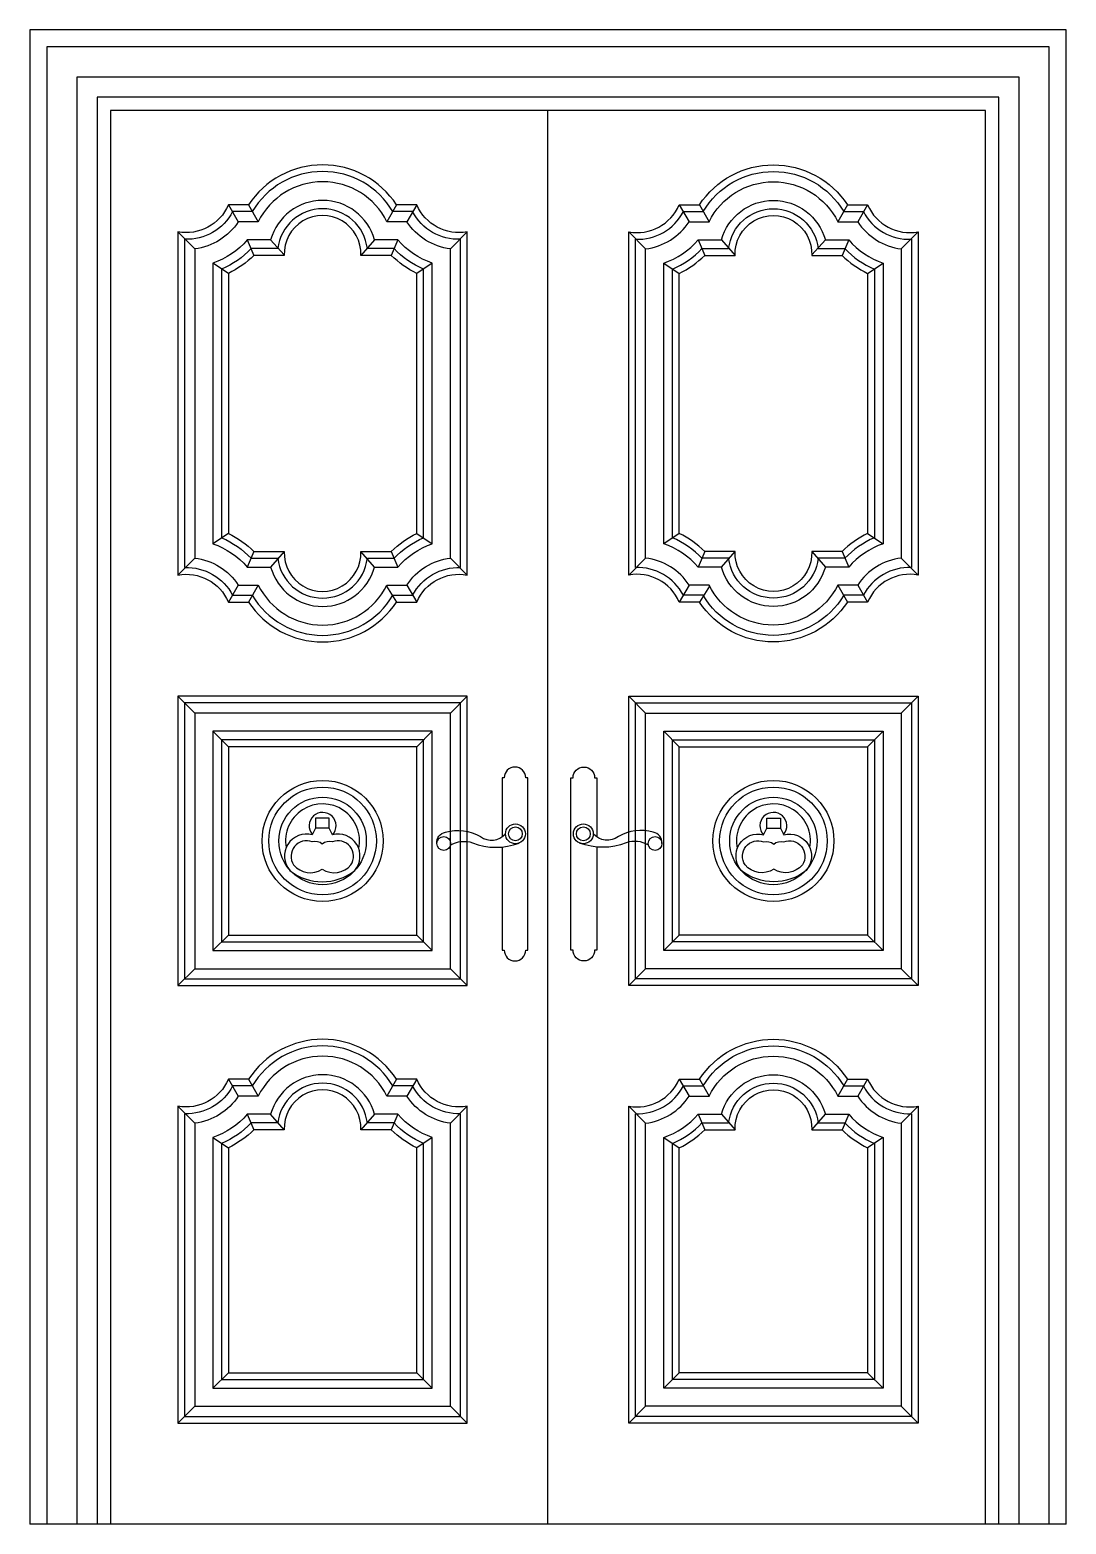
# Model space of a CAD drawing. Header units: metres. Extents: x 0 to 1540, y 0 to 2220.
import ezdxf

# ---------------------------------------------------------------- set-up
doc = ezdxf.new("R2010")
doc.units = ezdxf.units.M
for name, color, linetype in [('1', 3, 'Continuous'), ('2', 2, 'Continuous'), ('3', 3, 'Continuous'), ('4', 4, 'Continuous'), ('7', 7, 'Continuous')]:
    doc.layers.add(name, color=color, linetype=linetype)

msp = doc.modelspace()

# ---------------------------------------------------------------- linework, layer by layer
at = {"layer": '1'}
for centre in [(721.6, 1025.57), (822.51, 1025.57)]:
    msp.add_circle(centre, 10.24, dxfattribs=at)
at = {"layer": '2'}
msp.add_line((1540, 0), (0, 0), dxfattribs=at)
at = {"layer": '3'}
for p, q in [((295, 1960), (309.77, 1935)), ((325, 1960), (339.36, 1935)), ((545, 1960), (530.64, 1935)), ((575, 1960), (560.23, 1935)), ((965, 1960), (979.77, 1935)), ((995, 1960), (1009.36, 1935)), ((1215, 1960), (1200.64, 1935)), ((1245, 1960), (1230.23, 1935)), ((220, 1920), (245, 1894.63)), ((650, 1920), (625, 1894.63)), ((890, 1920), (915, 1894.63)), ((1320, 1920), (1295, 1894.63)), ((323.05, 1908), (332.99, 1885)), ((378.03, 1885.91), (357.81, 1908)), ((512.19, 1908), (491.94, 1885)), ((546.95, 1908), (537.01, 1885)), ((993.05, 1908), (1002.99, 1885)), ((1027.81, 1908), (1048.06, 1885)), ((1161.97, 1885.91), (1182.19, 1908)), ((1216.95, 1908), (1207.01, 1885)), ((295, 1858.13), (272, 1873.45)), ((598, 1873.45), (575, 1858.13)), ((942, 1873.45), (965, 1858.13)), ((1245, 1858.13), (1268, 1873.45)), ((295, 1471.87), (272, 1456.55)), ((575, 1471.87), (598, 1456.55)), ((965, 1471.87), (942, 1456.55)), ((1245, 1471.87), (1268, 1456.55)), ((332.99, 1445), (323.05, 1422)), ((378.06, 1445), (357.81, 1422)), ((512.19, 1422), (491.94, 1445)), ((537.01, 1445), (546.95, 1422)), ((1002.99, 1445), (993.05, 1422)), ((1027.81, 1422), (1048.06, 1445)), ((1161.94, 1445), (1182.19, 1422)), ((1207.01, 1445), (1216.95, 1422)), ((245, 1435.37), (220, 1410)), ((625, 1435.37), (650, 1410)), ((915, 1435.37), (890, 1410)), ((1295, 1435.37), (1320, 1410)), ((309.77, 1395), (295, 1370)), ((339.36, 1395), (325, 1370)), ((529.88, 1393.51), (545, 1370)), ((560.23, 1395), (575, 1370)), ((979.77, 1395), (965, 1370)), ((1010.12, 1393.51), (995, 1370)), ((1200.64, 1395), (1215, 1370)), ((1230.23, 1395), (1245, 1370)), ((245, 1205), (220, 1230)), ((625, 1205), (650, 1230)), ((915, 1205), (890, 1230)), ((1295, 1205), (1320, 1230)), ((295, 1155), (272, 1178)), ((575, 1155), (598, 1178)), ((965, 1155), (942, 1178)), ((1245, 1155), (1268, 1178)), ((295, 875), (272, 852)), ((575, 875), (598, 852)), ((965, 875), (942, 852)), ((1245, 875), (1268, 852)), ((245, 825), (220, 800)), ((625, 825), (650, 800)), ((915, 825), (890, 800)), ((1295, 825), (1320, 800)), ((295, 660.95), (309.77, 635.95)), ((325, 660.95), (339.36, 635.95)), ((545, 660.95), (530.64, 635.95)), ((575, 660.95), (560.23, 635.95)), ((965, 660.95), (979.77, 635.95)), ((995, 660.95), (1009.36, 635.95)), ((1215, 660.95), (1200.64, 635.95)), ((1245, 660.95), (1230.23, 635.95)), ((220, 620.95), (245, 595.58)), ((323.05, 608.95), (332.99, 585.95)), ((378.06, 585.95), (357.81, 608.95)), ((512.19, 608.95), (491.94, 585.95)), ((546.95, 608.95), (537.01, 585.95)), ((650, 620.95), (625, 595.58)), ((890, 620.95), (915, 595.58)), ((993.05, 608.95), (1002.99, 585.95)), ((1027.81, 608.95), (1048.06, 585.95)), ((1161.94, 585.95), (1182.19, 608.95)), ((1216.95, 608.95), (1207.01, 585.95)), ((1320, 620.95), (1295, 595.58)), ((272, 574.4), (295, 559.08)), ((598, 574.4), (575, 559.08)), ((942, 574.4), (965, 559.08)), ((1268, 574.4), (1245, 559.08)), ((295, 225), (272, 202)), ((598, 202), (575, 225)), ((942, 202), (965, 225)), ((1245, 225), (1268, 202)), ((245, 175), (220, 150)), ((650, 150), (625, 175)), ((890, 150), (915, 175)), ((1295, 175), (1320, 150))]:
    msp.add_line(p, q, dxfattribs=at)
for points in [[(1515, 0), (1515, 2195), (25, 2195), (25, 0)], [(1470, 0), (1470, 2150), (70, 2150), (70, 0)], [(1440, 0), (1440, 2120), (100, 2120), (100, 0)]]:
    msp.add_lwpolyline(points, dxfattribs=at)
for points in [[(539.49, 1380), (568.71, 1380, -0.29), (640, 1421.15), (640, 1908.85, -0.29), (568.71, 1950), (539.49, 1950, 0.57), (330.51, 1950), (301.29, 1950, -0.29), (230, 1908.85), (230, 1421.15, -0.29), (301.29, 1380), (330.51, 1380, 0.57)], [(1000.51, 1380), (971.29, 1380, 0.29), (900, 1421.15), (900, 1908.85, 0.29), (971.29, 1950), (1000.51, 1950, -0.57), (1209.49, 1950), (1238.71, 1950, 0.29), (1310, 1908.85), (1310, 1421.15, 0.29), (1238.71, 1380), (1209.49, 1380, -0.57)], [(501.51, 1435), (541.2, 1435, -0.1), (585, 1465.44), (585, 1864.56, -0.1), (541.2, 1895), (501.51, 1895, 0.89), (368.49, 1895), (328.8, 1895, -0.1), (285, 1864.56), (285, 1465.44, -0.1), (328.8, 1435), (368.49, 1435, 0.89)], [(1038.49, 1435), (998.8, 1435, 0.1), (955, 1465.44), (955, 1864.56, 0.1), (998.8, 1895), (1038.49, 1895, -0.89), (1171.51, 1895), (1211.2, 1895, 0.1), (1255, 1864.56), (1255, 1465.44, 0.1), (1211.2, 1435), (1171.51, 1435, -0.89)], [(230, 609.8), (230, 160), (640, 160), (640, 609.8, -0.29), (568.71, 650.95), (539.49, 650.95, 0.57), (330.51, 650.95), (301.29, 650.95, -0.29)], [(1310, 609.8), (1310, 160), (900, 160), (900, 609.8, 0.29), (971.29, 650.95), (1000.51, 650.95, -0.57), (1209.49, 650.95), (1238.71, 650.95, 0.29)], [(285, 565.51), (285, 215), (585, 215), (585, 565.51, -0.1), (541.2, 595.95), (501.51, 595.95, 0.89), (368.49, 595.95), (328.8, 595.95, -0.1)], [(1255, 565.51), (1255, 215), (955, 215), (955, 565.51, 0.1), (998.8, 595.95), (1038.49, 595.95, -0.89), (1171.51, 595.95), (1211.2, 595.95, 0.1)]]:
    msp.add_lwpolyline(points, format="xyb", close=True, dxfattribs=at)
for points in [[(230, 810), (640, 810), (640, 1220), (230, 1220)], [(1310, 810), (900, 810), (900, 1220), (1310, 1220)], [(285, 865), (585, 865), (585, 1165), (285, 1165)], [(1255, 865), (955, 865), (955, 1165), (1255, 1165)]]:
    msp.add_lwpolyline(points, close=True, dxfattribs=at)
for centre, radius in [((435, 1015), 90), ((435, 1015), 80), ((1105, 1015), 90), ((1105, 1015), 80), ((435, 1015), 65), ((1105, 1015), 65)]:
    msp.add_circle(centre, radius, dxfattribs=at)
for centre, start, end in [((435, 1015), 348.01, 190.31), ((1105, 1015), 349.69, 191.99)]:
    msp.add_arc(centre, 55, start, end, dxfattribs=at)
at = {"layer": '4'}
for points in [[(1540, 0), (1540, 2220), (0, 2220), (0, 0)], [(1420, 0), (1420, 2100), (120, 2100), (120, 0)]]:
    msp.add_lwpolyline(points, dxfattribs=at)
for points in [[(701.66, 1005.89), (701.66, 852.77), (704.86, 852.77, 1), (736.86, 852.77), (740.06, 852.77), (740.06, 1108.77), (736.86, 1108.77, 1), (704.86, 1108.77), (701.66, 1108.77), (701.66, 1020.96)], [(842.46, 1005.89), (842.46, 852.77), (839.26, 852.77, -1), (807.26, 852.77), (804.06, 852.77), (804.06, 1108.77), (807.26, 1108.77, -1), (839.26, 1108.77), (842.46, 1108.77), (842.46, 1020.96)]]:
    msp.add_lwpolyline(points, format="xyb", dxfattribs=at)
at = {"layer": '7'}
msp.add_line((770, 0), (770, 2100), dxfattribs=at)
for points in [[(545, 1370), (575, 1370, -0.35), (650, 1410), (650, 1920, -0.35), (575, 1960), (545, 1960, 0.54), (325, 1960), (295, 1960, -0.35), (220, 1920), (220, 1410, -0.35), (295, 1370), (325, 1370, 0.54)], [(995, 1370), (965, 1370, 0.35), (890, 1410), (890, 1920, 0.35), (965, 1960), (995, 1960, -0.54), (1215, 1960), (1245, 1960, 0.35), (1320, 1920), (1320, 1410, 0.35), (1245, 1370), (1215, 1370, -0.54)], [(530.64, 1395), (560.23, 1395, -0.22), (625, 1435.37), (625, 1894.63, -0.22), (560.23, 1935), (530.64, 1935, 0.62), (339.36, 1935), (309.77, 1935, -0.22), (245, 1894.63), (245, 1435.37, -0.22), (309.77, 1395), (339.36, 1395, 0.62)], [(1009.36, 1395), (979.77, 1395, 0.22), (915, 1435.37), (915, 1894.63, 0.22), (979.77, 1935), (1009.36, 1935, -0.62), (1200.64, 1935), (1230.23, 1935, 0.22), (1295, 1894.63), (1295, 1435.37, 0.22), (1230.23, 1395), (1200.64, 1395, -0.62)], [(512.19, 1422), (546.95, 1422, -0.13), (598, 1456.55), (598, 1873.45, -0.13), (546.95, 1908), (512.19, 1908, 0.76), (357.81, 1908), (323.05, 1908, -0.13), (272, 1873.45), (272, 1456.55, -0.13), (323.05, 1422), (357.81, 1422, 0.76)], [(1027.81, 1422), (993.05, 1422, 0.13), (942, 1456.55), (942, 1873.45, 0.13), (993.05, 1908), (1027.81, 1908, -0.76), (1182.19, 1908), (1216.95, 1908, 0.13), (1268, 1873.45), (1268, 1456.55, 0.13), (1216.95, 1422), (1182.19, 1422, -0.76)], [(491.94, 1445), (537.01, 1445, -0.08), (575, 1471.87), (575, 1858.13, -0.08), (537.01, 1885), (491.94, 1885, 1.04), (378.06, 1885), (332.99, 1885, -0.08), (295, 1858.13), (295, 1471.87, -0.08), (332.99, 1445), (378.06, 1445, 1.04)], [(1048.06, 1445), (1002.99, 1445, 0.08), (965, 1471.87), (965, 1858.13, 0.08), (1002.99, 1885), (1048.06, 1885, -1.04), (1161.94, 1885), (1207.01, 1885, 0.08), (1245, 1858.13), (1245, 1471.87, 0.08), (1207.01, 1445), (1161.94, 1445, -1.04)], [(419.54, 1024.05, 0.74), (386.38, 971.14, 0.35), (482.7, 971.14, 0.74), (449.54, 1024.05), (444.75, 1033.76), (424.32, 1033.76)], [(1120.46, 1024.05, -0.74), (1153.62, 971.14, -0.35), (1057.3, 971.14, -0.74), (1090.46, 1024.05), (1095.25, 1033.76), (1115.68, 1033.76)], [(434.54, 1010.12, 0.26), (419.54, 1013.76, 0.73), (391.93, 979.46, 0.38), (434.54, 972.97, 0.38), (477.15, 979.46, 0.73), (449.54, 1013.76, 0.26)], [(1105.46, 1010.12, -0.26), (1120.46, 1013.76, -0.73), (1148.07, 979.46, -0.38), (1105.46, 972.97, -0.38), (1062.85, 979.46, -0.73), (1090.46, 1013.76, -0.26)], [(220, 620.95), (220, 150), (650, 150), (650, 620.95, -0.35), (575, 660.95), (545, 660.95, 0.54), (325, 660.95), (295, 660.95, -0.35)], [(1320, 620.95), (1320, 150), (890, 150), (890, 620.95, 0.35), (965, 660.95), (995, 660.95, -0.54), (1215, 660.95), (1245, 660.95, 0.35)], [(245, 595.58), (245, 175), (625, 175), (625, 595.58, -0.22), (560.23, 635.95), (530.64, 635.95, 0.62), (339.36, 635.95), (309.77, 635.95, -0.22)], [(1295, 595.58), (1295, 175), (915, 175), (915, 595.58, 0.22), (979.77, 635.95), (1009.36, 635.95, -0.62), (1200.64, 635.95), (1230.23, 635.95, 0.22)], [(272, 574.4), (272, 202), (598, 202), (598, 574.4, -0.13), (546.95, 608.95), (512.19, 608.95, 0.76), (357.81, 608.95), (323.05, 608.95, -0.13)], [(1268, 574.4), (1268, 202), (942, 202), (942, 574.4, 0.13), (993.05, 608.95), (1027.81, 608.95, -0.76), (1182.19, 608.95), (1216.95, 608.95, 0.13)], [(295, 559.08), (295, 225), (575, 225), (575, 559.08, -0.08), (537.01, 585.95), (491.94, 585.95, 1.04), (378.06, 585.95), (332.99, 585.95, -0.08)], [(1245, 559.08), (1245, 225), (965, 225), (965, 559.08, 0.08), (1002.99, 585.95), (1048.06, 585.95, -1.04), (1161.94, 585.95), (1207.01, 585.95, 0.08)]]:
    msp.add_lwpolyline(points, format="xyb", close=True, dxfattribs=at)
for points in [[(220, 800), (650, 800), (650, 1230), (220, 1230)], [(1320, 800), (890, 800), (890, 1230), (1320, 1230)], [(245, 825), (625, 825), (625, 1205), (245, 1205)], [(1295, 825), (915, 825), (915, 1205), (1295, 1205)], [(272, 852), (598, 852), (598, 1178), (272, 1178)], [(1268, 852), (942, 852), (942, 1178), (1268, 1178)], [(295, 875), (575, 875), (575, 1155), (295, 1155)], [(1245, 875), (965, 875), (965, 1155), (1245, 1155)]]:
    msp.add_lwpolyline(points, close=True, dxfattribs=at)
for points in [[(444.75, 1033.76), (444.75, 1048.76), (424.32, 1048.76), (424.32, 1033.76)], [(1095.25, 1033.76), (1095.25, 1048.76), (1115.68, 1048.76), (1115.68, 1033.76)]]:
    msp.add_lwpolyline(points, dxfattribs=at)
for points in [[(604.83, 1011.18, -0.4), (617.77, 1028.01, -0.21), (669.52, 1021.54, 0.39), (706.88, 1025.57, 0.26)], [(939.28, 1011.18, 0.4), (926.34, 1028.01, 0.21), (874.59, 1021.54, -0.39), (837.23, 1025.57, -0.26)], [(625, 1008.79, -0.22), (657.74, 1012.29, 0.19), (727.15, 1011.94)], [(919.11, 1008.79, 0.22), (886.37, 1012.29, -0.19), (816.96, 1011.94)]]:
    msp.add_lwpolyline(points, format="xyb", dxfattribs=at)
for centre, radius in [((615.07, 1011.18), 10.24), ((721.6, 1025.57), 14.72), ((822.51, 1025.57), 14.72), ((929.04, 1011.18), 10.24)]:
    msp.add_circle(centre, radius, dxfattribs=at)
for centre, start, end in [((435.04, 1037.46), 317.97, 220.18), ((1104.96, 1037.46), 319.82, 222.03)]:
    msp.add_arc(centre, 19.93, start, end, dxfattribs=at)

doc.saveas('drawing.dxf')
